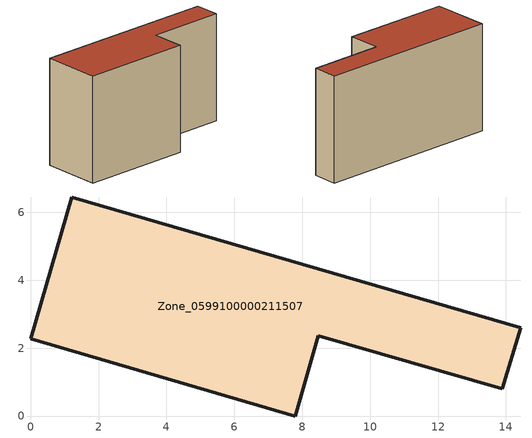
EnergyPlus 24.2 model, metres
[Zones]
Zone_0599100000211507
 floor ground (C_G): 0,2.27 1.21,6.45 14.44,2.6 13.89,0.81 8.47,2.37 7.79,0 z0
 wall outside (C_F): 1.21,6.45 0,2.27 7.79,0 8.47,2.37 13.89,0.81 14.44,2.6 1.21,6.45 z0:7.94
 roof outside (C_R): 14.44,2.6 1.21,6.45 0,2.27 7.79,0 8.47,2.37 13.89,0.81 z7.94
[BUILDING]
Pand.0599100000211507: North Axis=0; Terrain=City; Loads Convergence Tolerance Value=0.04; Temperature Convergence Tolerance Value=0.4; Solar Distribution=FullExterior; Maximum Number of Warmup Days=25; Minimum Number of Warmup Days=1
[Site:Location]
Rotterdam.The.Hague.AP_ZH_NLD Design_Conditions: Latitude=51.96; Longitude=4.45; Time Zone=1; Elevation=-4.5
[SITE:GROUNDTEMPERATURE:BUILDINGSURFACE]
18, 18, 18, 18, 18, 18, 18, 18, 18, 18, 18, 18
[MATERIAL] Thermal Absorptance=0.9; Solar Absorptance=0.7; Visible Absorptance=0.7
Name | Roughness | Thickness | Conductivity | Density | Specific Heat
G.TI.1946 | MediumSmooth | 0.15 | 1 | 540 | 1210
F.TI.1946 | Rough | 0.3 | 0.857143 | 1920 | 840
R.TI.1946 | MediumRough | 0.2 | 0.1 | 1500 | 1000
[CONSTRUCTION]
C_G: G.TI.1946
C_F: F.TI.1946
C_R: R.TI.1946
[ZONE]
Zone_0599100000211507: Type=1; Multiplier=1; Ceiling Height=Autocalculate; Volume=Autocalculate; Floor Area=autocalculate; Part of Total Floor Area=Yes
[ZONEINFILTRATION:DESIGNFLOWRATE]
Infil_Zone_0599100000211507: Zone or ZoneList or Space or SpaceList=Zone_0599100000211507; Schedule=AlwaysOn; Design Flow Rate Calculation Method=Flow/Area; Flow Rate per Floor Area=0.003; Constant Term Coefficient=1; Temperature Term Coefficient=0; Velocity Term Coefficient=0; Velocity Squared Term Coefficient=0
[HVACTEMPLATE:ZONE:IDEALLOADSAIRSYSTEM]
Zone_0599100000211507: Maximum Heating Supply Air Temperature=50; Minimum Cooling Supply Air Temperature=13; Maximum Heating Supply Air Humidity Ratio=0.0156; Minimum Cooling Supply Air Humidity Ratio=0.0077; Heating Limit=NoLimit; Cooling Limit=NoLimit; Dehumidification Control Type=ConstantSensibleHeatRatio; Cooling Sensible Heat Ratio=0.7; Dehumidification Setpoint=60; Humidification Control Type=None; Humidification Setpoint=30; Outdoor Air Method=None; Outdoor Air Flow Rate per Person=0.00944; Outdoor Air Flow Rate per Zone Floor Area=0; Outdoor Air Flow Rate per Zone=0; Demand Controlled Ventilation Type=None; Outdoor Air Economizer Type=NoEconomizer; Heat Recovery Type=None; Sensible Heat Recovery Effectiveness=0.7; Latent Heat Recovery Effectiveness=0.65
[ZONECONTROL:THERMOSTAT]
ThermostatControl_Zone_0599100000211507: Zone or ZoneList=Zone_0599100000211507; Control Type Schedule=DualSetpointControlType; Control 1=Thermostat_Zone_0599100000211507; Temperature Difference Between Cutout And Setpoint=0
[THERMOSTATSETPOINT:DUALSETPOINT]
Thermostat_Zone_0599100000211507: Heating Setpoint Temperature Schedule=HeatingSetpoint_Zone_0599100000211507; Cooling Setpoint Temperature Schedule=CoolingSetpoint_Zone_0599100000211507
[SCHEDULE:COMPACT]
HeatingSetpoint_Zone_0599100000211507: Through: 12/31, For: AllDays, Until: 24:00, 21
CoolingSetpoint_Zone_0599100000211507: Through: 12/31, For: AllDays, Until: 24:00, 24
DualSetpointControlType: Through: 12/31, For: AllDays, Until: 24:00, 4
AlwaysOn: Through: 12/31, For: AllDays, Until: 24:00, 1
